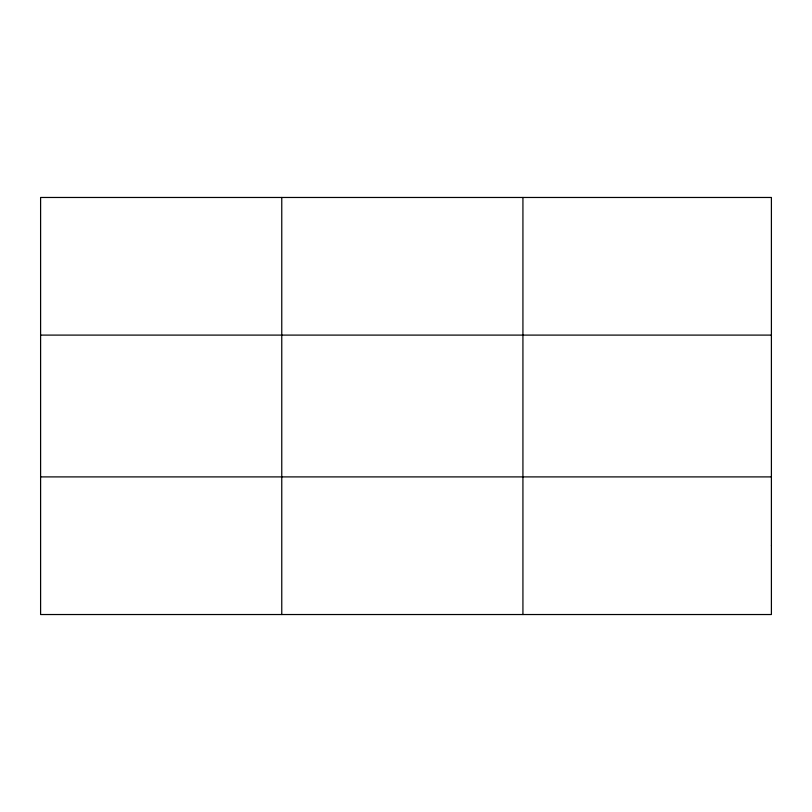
<?xml version="1.0" encoding="UTF-8"?>
<svg xmlns="http://www.w3.org/2000/svg" width="812" height="812" viewBox="0 0 812 812"><rect width="100%" height="100%" fill="white"/><g stroke="black" fill="none" stroke-linecap="round" stroke-linejoin="round"><path stroke-width="1.22" d="M281.764 614.532L281.764 197.468M522.928 614.532L522.928 197.468M40.6 335.102L771.4 335.102M40.6 476.898L771.4 476.898M771.4 545.715L771.4 614.532L40.6 614.532L40.6 197.468L771.4 197.468L771.4 545.715"/></g></svg>
